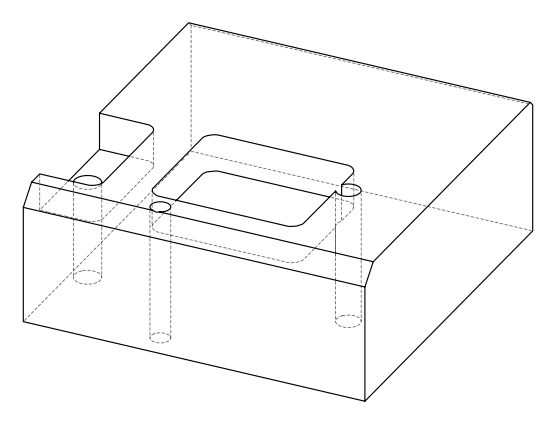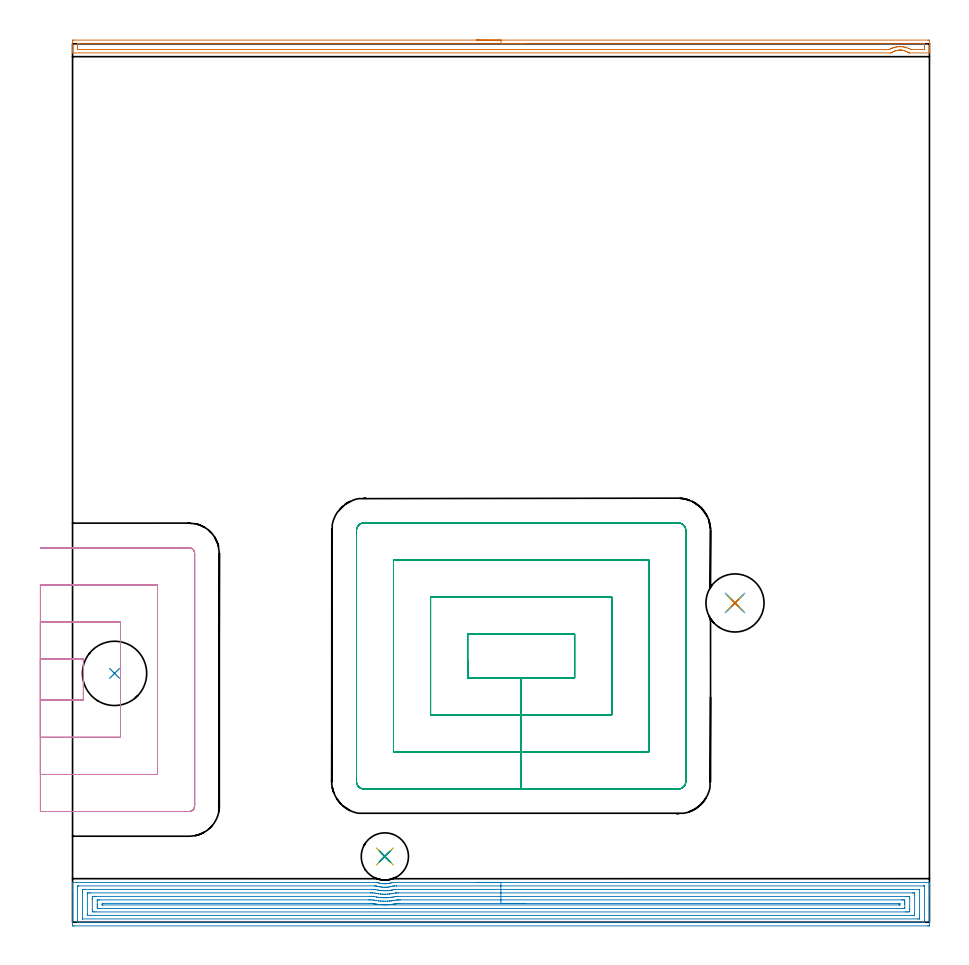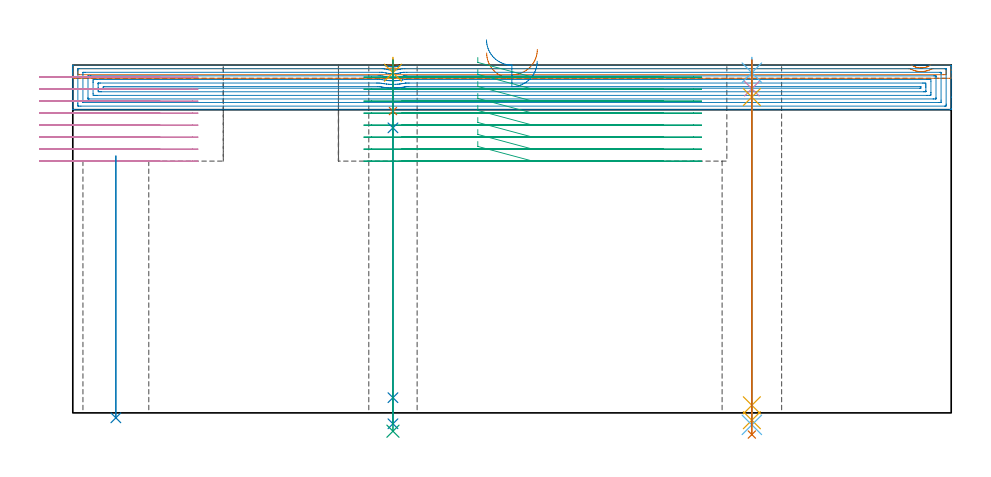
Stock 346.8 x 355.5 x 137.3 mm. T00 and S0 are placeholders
(PLAN: 14 operations, 10 tool changes, 65.5 min)
(1 AREA_MILL | FG_CHAMFER_SURFACE | UGT0205_001 | 5.74 min | 4695 mm3)
(2 AREA_MILL_1 | FG_CHAMFER_SURFACE_1 | UGT0205_001 | 19.65 min | 53715 mm3)
(3 MILL_RECTANGULAR_POCKET | POCKET_RECTANGULAR_STRAIGHT | UGT0201_094 | Follow Part, ap 5, ae 75% | 20.98 min | 736436 mm3)
(4 MILL_SLOT | SLOT_PARTIAL_RECTANGULAR | UGT0201_094 | Follow Part, ap 5, ae 75% | 15.38 min | 282825 mm3)
(5 SPOT_DRILL | STEP1HOLE | NXT0321_9005460120000 | 0.05 min | 235 mm3)
(6 SPOT_DRILL_1 | STEP1HOLE_1 | NXT0321_9005460120000 | 0.05 min | 121 mm3)
(7 DRILL_BLIND_HOLE_INTO_CENTER | STEP1HOLE | NXT0301_092 | 0.08 min | 1737 mm3)
(8 GUN_DRILL_THROUGH_HOLE | STEP1HOLE | UGT0307_009 | 0.68 min | 13613 mm3)
(9 DRILL_TO_ENLARGE_THROUGH_HOLE | STEP1HOLE | UGT0301_258 | 0.59 min | 23780 mm3)
(10 DRILL_BLIND_HOLE_INTO_CENTER_1 | STEP1HOLE_1 | NXT0301_033 | 0.05 min | 174 mm3)
(11 GUN_DRILL_THROUGH_HOLE_1 | STEP1HOLE_1 | UGT0307_002 | 0.62 min | 3629 mm3)
(12 SPADE_DRILL_TO_ENLARGE_THROUGH_HOLE | STEP1HOLE_1 | UGT0306_005 | 0.58 min | 18632 mm3)
(13 DRILL_TO_ENLARGE_THROUGH_HOLE_1 | STEP1HOLE_1 | UGT0301_056 | 0.59 min | 36256 mm3)
(14 INDEXABLE_INSERT_DRILL_THROUGH_HOLE_FROM_SOLID | STEP1HOLE_2 | NXT0302_023 | 0.42 min | 52730 mm3)
(TOOL UGT0205_001 | Chamfer Mill 20 x 3 x 45 deg. | D20 FL50 Z2)
(TOOL UGT0201_094 | End mill 20 mm | D20 FL38 Z4)
(TOOL NXT0321_9005460120000 | NC Spot Drill, 142deg, 12mm, Carbide, Uncoated | D12 PA142 FL30 Z2)
(TOOL NXT0301_092 | Carbide Drill 12.1mm [860.1-1210-061A1-MM 2214] | D12.1 PA140 FL77 Z2)
(TOOL UGT0307_009 | Gun Drill 12 mm | D12 PA130 FL24 Z1)
(TOOL UGT0301_258 | Twist Drill 19.1 mm | D19.1 PA118 FL140 Z2)
(TOOL NXT0301_033 | Carbide Drill 6.2mm [860.1-0620-031A1-MM 2214] | D6.2 PA140 FL53 Z2)
(TOOL UGT0307_002 | Gun Drill 6 mm | D6 PA130 FL24 Z1)
(TOOL UGT0306_005 | Spade Drill 14.5mm | D14.5 PA132 FL10 Z2)
(TOOL UGT0301_056 | Twist Drill 23.5 mm | D23.5 PA118 FL155 Z2)
(TOOL NXT0302_023 | Index. Insert Drill 26mm [880-D2600L32-05] | D26 PA176 FL130 Z2)
(OP 1 AREA_MILL)
G17 G21 G94 G90
T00 M6
G54
G17 G0 G90 X163.4 Y357. S1061 M3
G43 Z147.3 H0
Z142.1
G94 G1 X163.438 Z141.229 F250.
X163.552 Z140.364
X163.741 Z139.512
X164.003 Z138.68
X164.337 Z137.874
X164.74 Z137.1
X165.208 Z136.364
X165.74 Z135.672
X166.329 Z135.029
X166.972 Z134.44
X167.664 Z133.909
X168.4 Z133.44
X169.174 Z133.037
X169.98 Z132.703
X170.812 Z132.441
X171.663 Z132.252
X172.528 Z132.138
X173.4 Z132.1
X346.187 Y356.999 Z132.101
X346.595 Y356.996 Z132.102
X346.79 Y356.991 Z132.105
X346.8 Y356.595 Z132.5
Y354.839 Z134.255
Y354.287 Z134.809
Y353.961 Z135.135
Y353.409 Z135.687
Y353.083 Z136.012
Y352.43 Z136.67
Y352.101 Z136.998
X346.798 Y351.949 Z137.144
X346.79 Y351.802 Z137.288
X346.634 Y351.8 Z137.3
X338.597
X338.517 Y351.805 Z137.29
X338.46 Y351.834 Z137.262
X338.267 Y351.96 Z137.137
X338.151 Y352.031 Z137.067
X338.062 Y352.085 Z137.013
X337.691 Y352.281 Z136.815
X337.312 Y352.464 Z136.636
X337.305 Y352.467 Z136.633
X337.169 Y352.519 Z136.58
X336.725 Y352.666 Z136.433
X336.365 Y352.762 Z136.334
X336.277 Y352.787 Z136.312
X336.262 Y352.79 Z136.309
X335.832 Y352.87 Z136.229
X335.472 Y352.911 Z136.18
X335.384 Y352.923 Z136.172
X335.297 Y352.93 Z136.167
X335.244 Y352.933 Z136.164
X335.166 Y352.936 Z136.156
X335.161 Y352.937
X335.095 Y352.94 Z136.157
X335.079 Y352.941 Z136.156
X334.827 Y352.946 Z136.151
X334.573 Y352.932 Z136.164
X334.492 Y352.929 Z136.17
X334.045 Y352.881 Z136.218
X333.686 Y352.816 Z136.279
X333.6 Y352.803 Z136.295
X333.591 Y352.801 Z136.298
X333.24 Y352.709 Z136.383
X333.151 Y352.687 Z136.405
X332.707 Y352.545 Z136.551
X332.612 Y352.51 Z136.588
X332.488 Y352.463 Z136.635
X332.218 Y352.337 Z136.762
X332.147 Y352.304 Z136.796
X331.815 Y352.127 Z136.97
X331.402 Y351.873 Z137.222
X331.283 Y351.804 Z137.29
X331.007 Y351.8 Z137.3
X0.166
X0.01 Y351.802 Z137.288
X0.002 Y351.949 Z137.144
X0. Y352.101 Z136.998
Y352.43 Z136.67
Y353.083 Z136.012
Y354.288 Z134.809
Y354.839 Z134.255
Y356.32 Z132.776
X0.003 Y356.595 Z132.5
X0.01 Y356.991 Z132.105
X0.205 Y356.996 Z132.102
X0.613 Y357. Z132.1
X173.4
Y355.586 Z133.514
X343.643 Y355.585 Z133.515
X344.402 Y355.581 Z133.519
X344.772 Y355.579 Z133.521
X344.791 Y355.222 Z133.878
X344.797 Y354.839 Z134.261
X344.799 Y354.448 Z134.652
X344.797 Y353.961 Z135.139
X344.791 Y353.578 Z135.522
X344.772 Y353.221 Z135.879
X344.402 Y353.216 Z135.884
X344.267 Y353.215 Z135.885
X339.803 Y353.214 Z135.886
X339.424 Y353.216 Z135.884
X339.329 Y353.219 Z135.881
X339.284 Y353.221 Z135.879
X339.234 Y353.241 Z135.859
X339.044 Y353.333 Z135.767
X338.538 Y353.58 Z135.52
X338.151 Y353.744 Z135.356
X337.517 Y353.961 Z135.139
X337.258 Y354.035 Z135.065
X337.155 Y354.062 Z135.038
X336.702 Y354.164 Z134.936
X336.365 Y354.226 Z134.874
X336.048 Y354.272 Z134.828
X335.472 Y354.333 Z134.767
X335.076 Y354.35 Z134.75
X334.579 Y354.345 Z134.755
X334.211 Y354.323 Z134.777
X333.686 Y354.266 Z134.834
X333.421 Y354.222 Z134.878
X333.132 Y354.171 Z134.929
X332.793 Y354.096 Z135.004
X332.683 Y354.069 Z135.031
X332.279 Y353.961 Z135.139
X331.992 Y353.871 Z135.229
X331.967 Y353.863 Z135.237
X331.937 Y353.852 Z135.248
X331.9 Y353.839 Z135.261
X331.353 Y353.62 Z135.48
X331.007 Y353.46 Z135.64
X330.747 Y353.339 Z135.761
X330.491 Y353.221 Z135.879
X330.114 Y353.216 Z135.884
X329.98 Y353.215 Z135.885
X2.265 Y353.214 Z135.886
X2.043 Y353.216 Z135.884
X2.016 Y353.218 Z135.882
X2.01 Y353.22 Z135.88
X2.006 Y353.227 Z135.873
X2.002 Y353.259 Z135.841
X2. Y353.961 Z135.139
Y354.352 Z134.748
X2.003 Y354.839 Z134.261
X2.009 Y355.222 Z133.878
X2.028 Y355.579 Z133.521
X2.398 Y355.584 Z133.516
X2.533 Y355.585 Z133.515
X173.4 Y355.586 Z133.514
X174.272 Z133.552
X175.136 Z133.666
X175.988 Z133.855
X176.82 Z134.117
X177.626 Z134.451
X178.4 Z134.854
X179.136 Z135.323
X179.828 Z135.854
X180.471 Z136.443
X181.06 Z137.086
X181.591 Z137.779
X182.06 Z138.514
X182.463 Z139.288
X182.797 Z140.094
X183.059 Z140.926
X183.248 Z141.778
X183.362 Z142.643
X183.4 Z143.514
G0 Z147.3
M5
M2
(OP 2 AREA_MILL_1)
G17 G21 G94 G90
T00 M6
G54
G17 G0 G90 X163.343 Y16.093 S1061 M3
G43 Z147.3 H0
Z147.293
G94 G1 X163.381 Z146.422 F250.
X163.495 Z145.557
X163.684 Z144.705
X163.946 Z143.873
X164.28 Z143.067
X164.683 Z142.293
X165.151 Z141.557
X165.682 Z140.865
X166.272 Z140.222
X166.915 Z139.633
X167.607 Z139.102
X168.343 Z138.633
X169.117 Z138.23
X169.923 Z137.896
X170.755 Z137.634
X171.606 Z137.445
X172.471 Z137.331
X173.343 Z137.293
X346.638
X346.727 Y16.089 Z137.283
X346.79 Y16.076 Z137.268
X346.8 Y15.851 Z137.048
Y15.775 Z136.975
Y15.438 Z136.638
Y14.783 Z135.978
Y13.575 Z134.772
Y13.022 Z134.217
Y3.477 Z124.674
Y-1.064 Z120.134
X346.797 Y-1.343 Z119.854
X346.79 Y-1.492 Z119.706
X346.639 Y-1.499 Z119.699
X346.187 Y-1.5 Z119.7
X0.613
X0.157 Y-1.495 Z119.703
X0.01 Y-1.492 Z119.706
X0. Y-1.34 Z119.857
Y12.419 Z133.614
Y13.022 Z134.217
Y13.575 Z134.772
Y13.903 Z135.099
Y14.456 Z135.652
Y14.783 Z135.978
Y15.438 Z136.637
Y15.776 Z136.975
X0.003 Y16.101 Z137.292
X0.166 Y16.1 Z137.3
X122.975 Z137.299
X123.205 Y16.084 Z137.278
X123.261 Y16.076 Z137.27
X123.267 Y16.074 Z137.269
X123.67 Y15.957 Z137.156
X123.868 Y15.902 Z137.096
X124.313 Y15.791 Z136.986
X124.76 Y15.701 Z136.897
X124.921 Y15.675 Z136.874
X124.999 Y15.664 Z136.862
X125.206 Y15.634 Z136.829
X125.627 Y15.592 Z136.786
X125.653 Y15.59 Z136.783
X126.21 Y15.553 Z136.753
X126.545 Y15.554
X126.838 Y15.57 Z136.761
X126.991 Y15.576 Z136.772
X127.437 Y15.613 Z136.812
X127.818 Y15.664 Z136.863
X127.884 Y15.672 Z136.872
X128.33 Y15.754 Z136.951
X128.683 Y15.836 Z137.034
X128.777 Y15.858 Z137.056
X129.222 Y15.982 Z137.18
X129.317 Y16.011 Z137.21
X129.556 Y16.085 Z137.283
X129.605 Y16.087 Z137.285
X129.866 Y16.094 Z137.293
X173.343 Y16.093
Y14.679 Z135.879
X344.402
X344.508 Y14.678 Z135.878
X344.765 Y14.673 Z135.873
X344.789 Y14.672 Z135.872
X344.794 Y14.653 Z135.853
X344.798 Y14.622 Z135.822
X344.799 Y14.591 Z135.791
X344.8 Y14.39 Z135.59
X344.799 Y0.697 Z121.897
X344.797 Y0.307 Z121.507
X344.789 Y-0.079 Z121.121
X344.402 Y-0.084 Z121.116
X344.302 Y-0.085 Z121.115
X3.193 Y-0.086 Z121.114
X2.398 Y-0.085 Z121.115
X2.298 Y-0.084 Z121.116
X2.039 Y-0.079 Z121.121
X2.01 Y0.006 Z121.206
X2.004 Y0.206 Z121.406
X2.001 Y0.697 Z121.897
X2. Y1.09 Z122.29
X2.001 Y13.903 Z135.103
X2.003 Y14.293 Z135.493
X2.011 Y14.679 Z135.879
X2.398 Y14.684 Z135.884
X2.498 Y14.685 Z135.885
X122.155
X122.551 Y14.681 Z135.881
X122.748 Y14.678 Z135.878
X122.948 Y14.631 Z135.831
X123.152 Y14.582 Z135.782
X123.841 Y14.42 Z135.62
X124.301 Y14.329 Z135.529
X124.734 Y14.264 Z135.464
X124.905 Y14.241 Z135.441
X125.484 Y14.184 Z135.384
X125.627 Y14.175 Z135.375
X126.273 Y14.146 Z135.346
X126.52
X127.141 Y14.171 Z135.371
X127.413 Y14.193 Z135.393
X127.954 Y14.249 Z135.449
X128.306 Y14.297 Z135.497
X128.724 Y14.371 Z135.571
X129.199 Y14.473 Z135.673
X129.452 Y14.533 Z135.733
X129.996 Y14.669 Z135.869
X130.091 Y14.674 Z135.874
X130.2 Y14.677 Z135.877
X130.984 Y14.679 Z135.879
X131.09
X173.343
Y13.265 Z134.465
X342.37 Y13.264 Z134.464
X342.616 Y13.263 Z134.463
X342.697 Y13.261 Z134.461
X342.761 Y13.258 Z134.458
X342.79 Y13.251 Z134.451
X342.793 Y13.204 Z134.404
X342.797 Y13.022 Z134.222
X342.8 Y12.841 Z134.041
Y2.276 Z123.476
X342.798 Y1.578 Z122.778
X342.796 Y1.4 Z122.6
X342.791 Y1.341 Z122.541
X342.741 Y1.335 Z122.535
X342.616 Y1.333 Z122.533
X341.975 Y1.329 Z122.529
X4.1
X4.033 Y1.33 Z122.53
X4.013 Y1.332 Z122.532
X4.009 Y1.334 Z122.534
X4.006 Y1.344 Z122.544
X4.002 Y1.396 Z122.596
X4. Y1.578 Z122.778
Y1.759 Z122.959
Y12.324 Z133.524
X4.002 Y13.022 Z134.222
X4.004 Y13.2 Z134.4
X4.009 Y13.259 Z134.459
X4.059 Y13.264 Z134.464
X4.184 Y13.267 Z134.467
X4.825 Y13.271 Z134.471
X121.162
X121.804 Y13.27 Z134.47
X122.055 Y13.268 Z134.468
X122.374 Y13.264 Z134.464
X123.455 Y13.022 Z134.222
X123.841 Y12.95 Z134.15
X123.929 Y12.935 Z134.135
X124.734 Y12.83 Z134.03
X124.951 Y12.809 Z134.009
X125.627 Y12.759 Z133.959
X125.908 Y12.746 Z133.946
X126.52 Y12.732 Z133.932
X126.805 Y12.741 Z133.941
X127.413 Y12.769 Z133.969
X127.65 Y12.788 Z133.988
X128.306 Y12.857 Z134.057
X128.454 Y12.877 Z134.077
X129.199 Y12.991 Z134.191
X129.225 Y12.996 Z134.196
X129.359 Y13.022 Z134.222
X129.957 Y13.155 Z134.355
X130.417 Y13.258 Z134.458
X130.741 Y13.262 Z134.462
X131.877 Y13.265 Z134.465
X173.343
Y11.851 Z133.051
X339.937 Y11.85 Z133.05
X340.234 Y11.849 Z133.049
X340.669 Y11.845 Z133.045
X340.763 Y11.843 Z133.043
X340.79 Y11.834 Z133.034
X340.793 Y11.789 Z132.989
X340.796 Y11.689 Z132.889
X340.8 Y11.291 Z132.491
Y3.338 Z124.538
X340.796 Y2.913 Z124.113
X340.793 Y2.807 Z124.007
X340.79 Y2.759 Z123.959
X340.741 Y2.75 Z123.95
X340.537 Y2.747 Z123.947
X339.937 Y2.743 Z123.943
X339.648
X6.574
X6.129 Y2.745 Z123.945
X6.03 Y2.748 Z123.948
X6.015 Y2.749 Z123.949
X6.01 Y2.762 Z123.962
X6.005 Y2.811 Z124.011
X6.002 Y2.91 Z124.11
X6. Y3.309 Z124.509
Y11.262 Z132.462
X6.004 Y11.687 Z132.887
X6.007 Y11.793 Z132.993
X6.01 Y11.841 Z133.041
X6.059 Y11.85 Z133.05
X6.263 Y11.853 Z133.053
X6.863 Y11.857 Z133.057
X7.152
X120.558
X121.162 Y11.856 Z133.056
X121.454 Y11.854 Z133.054
X122.055 Y11.848 Z133.048
X122.436 Y11.767 Z132.967
X122.948 Y11.66 Z132.86
X123.547 Y11.551 Z132.751
X123.841 Y11.511 Z132.711
X124.577 Y11.416 Z132.616
X124.734 Y11.401 Z132.601
X125.546 Y11.341 Z132.541
X125.627 Y11.337 Z132.537
X126.467 Y11.314 Z132.514
X126.52
X127.329 Y11.344 Z132.544
X127.413 Y11.349 Z132.549
X128.155 Y11.41 Z132.61
X128.306 Y11.426 Z132.626
X128.95 Y11.506 Z132.706
X129.199 Y11.545 Z132.745
X129.717 Y11.631 Z132.831
X130.695 Y11.831 Z133.031
X130.762 Y11.844 Z133.044
X130.835 Y11.846 Z133.046
X130.984 Y11.849 Z133.049
X131.28 Y11.85 Z133.05
X131.877 Y11.851 Z133.051
X173.343
Y10.436 Z131.636
X337.258
X338.098 Y10.433 Z131.633
X338.151 Y10.431 Z131.631
X338.79 Y10.381 Z131.581
X338.798 Y9.743 Z130.943
X338.8 Y5.34 Z126.54
X338.799 Y5.099 Z126.299
X338.796 Y4.463 Z125.663
X338.79 Y4.219 Z125.419
X338.207 Y4.163 Z125.363
X338.151 Y4.161 Z125.361
X337.32 Y4.157 Z125.357
X337.258
X9.542
X8.708 Y4.16 Z125.36
X8.649 Y4.164 Z125.364
X8.01 Y4.219 Z125.419
X8.001 Y4.857 Z126.057
X8. Y9.26 Z130.46
X8.001 Y9.501 Z130.701
X8.004 Y10.137 Z131.337
X8.01 Y10.381 Z131.581
X8.593 Y10.437 Z131.637
X8.649 Y10.439 Z131.639
X9.48 Y10.443 Z131.643
X9.542
X120.269 Y10.442 Z131.642
X121.103 Y10.44 Z131.64
X121.162 Y10.437 Z131.637
X121.989 Y10.381 Z131.581
X122.072 Y10.365 Z131.565
X122.948 Y10.2 Z131.4
X123.17 Y10.162 Z131.362
X123.841 Y10.073 Z131.273
X124.199 Y10.029 Z131.229
X124.734 Y9.981 Z131.181
X125.171 Y9.95 Z131.15
X125.627 Y9.926 Z131.126
X126.103 Y9.912 Z131.112
X126.52 Y9.904 Z131.104
X126.989 Y9.918 Z131.118
X127.413 Y9.935 Z131.135
X127.837 Y9.963 Z131.163
X128.306 Y10. Z131.2
X128.657 Y10.035 Z131.235
X129.199 Y10.102 Z131.302
X129.447 Y10.136 Z131.336
X130.091 Y10.238 Z131.438
X130.214 Y10.26 Z131.46
X130.984 Y10.415 Z131.615
X131.09 Y10.429 Z131.629
X131.194 Y10.432 Z131.632
X131.403 Y10.435 Z131.635
X131.822 Y10.436 Z131.636
X173.343
Y9.022 Z130.222
X335.472
X335.959 Y9.021 Z130.221
X336.365 Y9.019 Z130.219
X336.763 Y9.015 Z130.215
X336.79 Y8.621 Z129.821
X336.797 Y8.194 Z129.394
X336.799 Y7.74 Z128.94
X336.8 Y7.311 Z128.511
Y5.979 Z127.179
X336.799 Y5.765 Z126.965
X336.797 Y5.658 Z126.858
X336.794 Y5.605 Z126.805
X336.791 Y5.582 Z126.782
X336.773 Y5.577 Z126.777
X336.365 Y5.574 Z126.774
X335.886 Y5.572 Z126.772
X11.328 Y5.571 Z126.771
X10.848 Y5.572 Z126.772
X10.435 Y5.575 Z126.775
X10.03 Y5.578 Z126.778
X10.01 Y5.979 Z127.179
X10.002 Y6.406 Z127.606
X10.001 Y6.86 Z128.06
X10. Y7.289 Z128.489
Y8.621 Z129.821
X10.001 Y8.835 Z130.035
X10.003 Y8.942 Z130.142
X10.006 Y8.995 Z130.195
X10.009 Y9.018 Z130.218
X10.027 Y9.023 Z130.223
X10.435 Y9.026 Z130.226
X10.914 Y9.028 Z130.228
X119.856
X120.269 Y9.026 Z130.226
X120.755 Y9.022 Z130.222
X121.162 Y9.014 Z130.214
X121.709 Y8.962 Z130.162
X122.055 Y8.901 Z130.101
X122.795 Y8.771 Z129.971
X122.948 Y8.749 Z129.949
X123.829 Y8.632 Z129.832
X123.927 Y8.621 Z129.821
X124.734 Y8.555 Z129.755
X124.806 Y8.55 Z129.75
X125.627 Y8.508 Z129.708
X125.746 Y8.503 Z129.703
X126.52 Y8.49 Z129.69
X126.652
X127.413 Y8.514 Z129.714
X127.516 Y8.519 Z129.719
X128.306 Y8.571 Z129.771
X128.352 Y8.575 Z129.775
X128.861 Y8.621 Z129.821
X129.163 Y8.655 Z129.855
X129.199 Y8.66 Z129.86
X129.946 Y8.764 Z129.964
X130.091 Y8.786 Z129.986
X130.71 Y8.891 Z130.091
X131.243 Y8.991 Z130.191
X131.354 Y9.011 Z130.211
X131.477 Y9.015 Z130.215
X131.877 Y9.02 Z130.22
X132.363 Y9.022 Z130.222
X132.77
X173.343
Y7.608 Z128.808
X334.579
X334.715 Y7.606 Z128.806
X334.767 Y7.603 Z128.803
X334.787 Y7.601 Z128.801
X334.792 Y7.592 Z128.792
X334.796 Y7.575 Z128.775
X334.799 Y7.523 Z128.723
Y7.188 Z128.388
X334.796 Y7.08 Z128.28
X334.791 Y7.009 Z128.209
X334.788 Y6.991 Z128.191
X334.776 Y6.99 Z128.19
X334.738 Y6.988 Z128.188
X334.579 Y6.986 Z128.186
X334.452 Y6.985 Z128.185
X12.221 Y6.986 Z128.186
X12.092 Y6.987 Z128.187
X12.035 Y6.99 Z128.19
X12.012 Y6.992 Z128.192
X12.007 Y7.003 Z128.203
X12.004 Y7.02 Z128.22
X12.001 Y7.077 Z128.277
X12.002 Y7.153 Z128.353
X12.016 Y7.608 Z128.808
X12.19 Y7.613 Z128.813
X12.221 Y7.614 Z128.814
X120.269 Y7.613 Z128.813
X120.399 Y7.612 Z128.812
X121.026 Y7.6 Z128.8
X121.162 Y7.587 Z128.787
X121.338 Y7.567 Z128.767
X121.817 Y7.484 Z128.684
X122.055 Y7.443 Z128.643
X122.417 Y7.383 Z128.583
X122.715 Y7.34 Z128.54
X122.948 Y7.309 Z128.509
X123.449 Y7.246 Z128.446
X123.628 Y7.227 Z128.427
X123.841 Y7.206 Z128.406
X124.434 Y7.155 Z128.355
X124.545 Y7.147 Z128.347
X124.734 Y7.136 Z128.336
X125.384 Y7.099 Z128.299
X125.456 Y7.096 Z128.296
X125.627 Y7.091 Z128.291
X126.303 Y7.073 Z128.273
X126.358
X126.52 Y7.075 Z128.275
X127.18 Y7.089 Z128.289
X127.247 Y7.091 Z128.291
X127.413 Y7.099 Z128.299
X128.03 Y7.132 Z128.332
X128.128 Y7.138 Z128.338
X128.306 Y7.151 Z128.351
X128.857 Y7.196 Z128.396
X129.007 Y7.21 Z128.41
X129.199 Y7.231 Z128.431
X129.66 Y7.285 Z128.485
X129.895 Y7.315 Z128.515
X130.091 Y7.342 Z128.542
X130.443 Y7.394 Z128.594
X130.809 Y7.45 Z128.65
X130.984 Y7.479 Z128.679
X131.209 Y7.518 Z128.718
X131.45 Y7.561 Z128.761
X131.605 Y7.588 Z128.788
X131.771 Y7.601 Z128.801
X131.877 Y7.605 Z128.805
X132.013 Y7.607 Z128.807
X132.638 Y7.608 Z128.808
X173.343
X174.214 Z128.846
X175.079 Z128.96
X175.931 Z129.149
X176.763 Z129.411
X177.569 Z129.745
X178.343 Z130.148
X179.079 Z130.616
X179.771 Z131.147
X180.414 Z131.737
X181.003 Z132.38
X181.534 Z133.072
X182.003 Z133.808
X182.406 Z134.582
X182.74 Z135.388
X183.002 Z136.22
X183.191 Z137.071
X183.305 Z137.936
X183.343 Z138.808
G0 Z147.3
M5
M2
(OP 3 MILL_RECTANGULAR_POCKET)
G17 G21 G94 G90
T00 M6
G54
G17 G0 G90 X159.9 Y106.127 S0 M3
G43 Z147.3 H0
Z140.3
G94 G1 Y98.9 Z138.364 F250.
X181.55 Z132.562
X203.2 F500.
Y116.6
X159.9
Y98.9
X181.55
Y83.9
X218.2
Y131.6
X144.9
Y83.9
X181.55
Y68.9
X233.2
Y122.873
Y146.6
X129.9
Y68.9
X181.55
Y53.9
X245.1
G3 X248.2 Y57. R3.1
G1 Y158.5
G3 X245.1 Y161.6 R3.1
G1 X118.
G3 X114.9 Y158.5 R3.1
G1 Y57.
G3 X118. Y53.9 R3.1
G1 X181.55
X182.55
G0 X159.9 Y106.127 Z135.562
G1 Y98.9 Z133.626 F250.
X181.55 Z127.825
X203.2 F500.
Y116.6
X159.9
Y98.9
X181.55
Y83.9
X218.2
Y131.6
X144.9
Y83.9
X181.55
Y68.9
X233.2
Y122.873
Y146.6
X129.9
Y68.9
X181.55
Y53.9
X245.1
G3 X248.2 Y57. R3.1
G1 Y158.5
G3 X245.1 Y161.6 R3.1
G1 X118.
G3 X114.9 Y158.5 R3.1
G1 Y57.
G3 X118. Y53.9 R3.1
G1 X181.55
X182.55
G0 X159.9 Y106.127 Z130.825
G1 Y98.9 Z128.889 F250.
X181.55 Z123.087
X203.2 F500.
Y116.6
X159.9
Y98.9
X181.55
Y83.9
X218.2
Y131.6
X144.9
Y83.9
X181.55
Y68.9
X233.2
Y122.873
Y146.6
X129.9
Y68.9
X181.55
Y53.9
X245.1
G3 X248.2 Y57. R3.1
G1 Y158.5
G3 X245.1 Y161.6 R3.1
G1 X118.
G3 X114.9 Y158.5 R3.1
G1 Y57.
G3 X118. Y53.9 R3.1
G1 X181.55
X182.55
G0 X159.9 Y106.127 Z126.087
G1 Y98.9 Z124.151 F250.
X181.55 Z118.35
X203.2 F500.
Y116.6
X159.9
Y98.9
X181.55
Y83.9
X218.2
Y131.6
X144.9
Y83.9
X181.55
Y68.9
X233.2
Y146.6
X129.9
Y68.9
X181.55
Y53.9
X245.1
G3 X248.2 Y57. R3.1
G1 Y158.5
G3 X245.1 Y161.6 R3.1
G1 X118.
G3 X114.9 Y158.5 R3.1
G1 Y57.
G3 X118. Y53.9 R3.1
G1 X181.55
X182.55
G0 X159.9 Y106.127 Z121.35
G1 Y98.9 Z119.414 F250.
X181.55 Z113.612
X203.2 F500.
Y116.6
X159.9
Y98.9
X181.55
Y83.9
X218.2
Y131.6
X144.9
Y83.9
X181.55
Y68.9
X233.2
Y146.6
X129.9
Y68.9
X181.55
Y53.9
X245.1
G3 X248.2 Y57. R3.1
G1 Y158.5
G3 X245.1 Y161.6 R3.1
G1 X118.
G3 X114.9 Y158.5 R3.1
G1 Y57.
G3 X118. Y53.9 R3.1
G1 X181.55
X182.55
G0 X159.9 Y106.127 Z116.612
G1 Y98.9 Z114.676 F250.
X181.55 Z108.875
X203.2 F500.
Y116.6
X159.9
Y98.9
X181.55
Y83.9
X218.2
Y131.6
X144.9
Y83.9
X181.55
Y68.9
X233.2
Y146.6
X129.9
Y68.9
X181.55
Y53.9
X245.1
G3 X248.2 Y57. R3.1
G1 Y158.5
G3 X245.1 Y161.6 R3.1
G1 X118.
G3 X114.9 Y158.5 R3.1
G1 Y57.
G3 X118. Y53.9 R3.1
G1 X181.55
X182.55
G0 X159.9 Y106.127 Z111.875
G1 Y98.9 Z109.939 F250.
X181.55 Z104.137
X203.2 F500.
Y116.6
X159.9
Y98.9
X181.55
Y83.9
X218.2
Y131.6
X144.9
Y83.9
X181.55
Y68.9
X233.2
Y146.6
X129.9
Y68.9
X181.55
Y53.9
X245.1
G3 X248.2 Y57. R3.1
G1 Y158.5
G3 X245.1 Y161.6 R3.1
G1 X118.
G3 X114.9 Y158.5 R3.1
G1 Y57.
G3 X118. Y53.9 R3.1
G1 X181.55
X182.55
G0 X159.9 Y106.127 Z107.137
G1 Y98.9 Z105.201 F250.
X181.55 Z99.4
X203.2 F500.
Y116.6
X159.9
Y98.9
X181.55
Y83.9
X218.2
Y131.6
X144.9
Y83.9
X181.55
Y68.9
X233.2
Y146.6
X129.9
Y68.9
X181.55
Y53.9
X245.1
G3 X248.2 Y57. R3.1
G1 Y158.5
G3 X245.1 Y161.6 R3.1
G1 X118.
G3 X114.9 Y158.5 R3.1
G1 Y57.
G3 X118. Y53.9 R3.1
G1 X181.55
X182.55
G0 Z147.3
M5
M2
(OP 4 MILL_SLOT)
G17 G21 G94 G90
T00 M6
G54
G17 G0 G90 X-13. Y89.8 S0 M3
G43 Z147.3 H0
Z132.562
G94 G1 X-10. F250.
X4.4 F500.
Y106.5
X-10.
X-13. F250.
Y74.8
X-10.
X19.4 F500.
Y121.5
X-10.
X-13. F250.
Y59.8
X-10.
X34.4 F500.
Y136.5
X-10.
X-13. F250.
Y44.8
X-10.
X47.2 F500.
G3 X49.4 Y47. R2.2
G1 Y149.3
G3 X47.2 Y151.5 R2.2
G1 X-10.
X-13. F250.
G0 Y89.8 Z127.825
G1 X-10.
X4.4 F500.
Y106.5
X-10.
X-13. F250.
Y74.8
X-10.
X19.4 F500.
Y121.5
X-10.
X-13. F250.
Y59.8
X-10.
X34.4 F500.
Y136.5
X-10.
X-13. F250.
Y44.8
X-10.
X47.2 F500.
G3 X49.4 Y47. R2.2
G1 Y149.3
G3 X47.2 Y151.5 R2.2
G1 X-10.
X-13. F250.
G0 Y89.8 Z123.087
G1 X-10.
X4.4 F500.
Y106.5
X-10.
X-13. F250.
Y74.8
X-10.
X19.4 F500.
Y121.5
X-10.
X-13. F250.
Y59.8
X-10.
X34.4 F500.
Y136.5
X-10.
X-13. F250.
Y44.8
X-10.
X47.2 F500.
G3 X49.4 Y47. R2.2
G1 Y149.3
G3 X47.2 Y151.5 R2.2
G1 X-10.
X-13. F250.
G0 Y89.8 Z118.35
G1 X-10.
X4.4 F500.
Y106.5
X-10.
X-13. F250.
Y74.8
X-10.
X19.4 F500.
Y121.5
X-10.
X-13. F250.
Y59.8
X-10.
X34.4 F500.
Y136.5
X-10.
X-13. F250.
Y44.8
X-10.
X47.2 F500.
G3 X49.4 Y47. R2.2
G1 Y149.3
G3 X47.2 Y151.5 R2.2
G1 X-10.
X-13. F250.
G0 Y89.8 Z113.612
G1 X-10.
X4.4 F500.
Y106.5
X-10.
X-13. F250.
Y74.8
X-10.
X19.4 F500.
Y121.5
X-10.
X-13. F250.
Y59.8
X-10.
X34.4 F500.
Y136.5
X-10.
X-13. F250.
Y44.8
X-10.
X47.2 F500.
G3 X49.4 Y47. R2.2
G1 Y149.3
G3 X47.2 Y151.5 R2.2
G1 X-10.
X-13. F250.
G0 Y89.8 Z108.875
G1 X-10.
X4.4 F500.
Y106.5
X-10.
X-13. F250.
Y74.8
X-10.
X19.4 F500.
Y121.5
X-10.
X-13. F250.
Y59.8
X-10.
X34.4 F500.
Y136.5
X-10.
X-13. F250.
Y44.8
X-10.
X47.2 F500.
G3 X49.4 Y47. R2.2
G1 Y149.3
G3 X47.2 Y151.5 R2.2
G1 X-10.
X-13. F250.
G0 Y89.8 Z104.137
G1 X-10.
X4.4 F500.
Y106.5
X-10.
X-13. F250.
Y74.8
X-10.
X19.4 F500.
Y121.5
X-10.
X-13. F250.
Y59.8
X-10.
X34.4 F500.
Y136.5
X-10.
X-13. F250.
Y44.8
X-10.
X47.2 F500.
G3 X49.4 Y47. R2.2
G1 Y149.3
G3 X47.2 Y151.5 R2.2
G1 X-10.
X-13. F250.
G0 Y89.8 Z99.4
G1 X-10.
X4.4 F500.
Y106.5
X-10.
X-13. F250.
Y74.8
X-10.
X19.4 F500.
Y121.5
X-10.
X-13. F250.
Y59.8
X-10.
X34.4 F500.
Y136.5
X-10.
X-13. F250.
Y44.8
X-10.
X47.2 F500.
G3 X49.4 Y47. R2.2
G1 Y149.3
G3 X47.2 Y151.5 R2.2
G1 X-10.
X-13. F250.
G0 Z147.3
M5
M2
(OP 5 SPOT_DRILL)
G17 G21 G94 G90
T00 M6
G54
G17 G0 G90 X126.4 Y26.6 S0 M3
G43 Z147.3 H0
G94 G81 G98 Z134.3 F250. R140.3
G80
M5
M2
(OP 6 SPOT_DRILL_1)
G17 G21 G94 G90
T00 M6
G54
G17 G0 G90 X268.1 Y129.2 S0 M3
G43 Z147.3 H0
G94 G81 G98 Z134.3 F250. R140.3
G80
M5
M2
(OP 7 DRILL_BLIND_HOLE_INTO_CENTER)
G17 G21 G94 G90
T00 M6
G54
G17 G0 G90 X126.4 Y26.6 S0 M3
G43 Z147.3 H1
G94 G81 G98 Z119.15 F250. R139.3
G80
M5
M2
(OP 8 GUN_DRILL_THROUGH_HOLE)
G17 G21 G94 G90
T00 M6
G54
G17 G0 G90 X126.4 Y26.6 M8
G43 Z147.3 H0
Z133.51
S716 M3
G94 G1 Z112.536 F125. M26
G4 X.084
Z6. F250.
G4 X.084
Z-4.298 F125.
G4 X.084
M5
M9
G0 Z133.51
Z147.3
M2
(OP 9 DRILL_TO_ENLARGE_THROUGH_HOLE)
G17 G21 G94 G90
T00 M6
G54
G17 G0 G90 X126.4 Y26.6 S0 M3
G43 Z147.3 H0
G94 G73 G98 Z-7.238 F250. Q18.067 R139.3
G80
M5
M2
(OP 10 DRILL_BLIND_HOLE_INTO_CENTER_1)
G17 G21 G94 G90
T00 M6
G54
G17 G0 G90 X268.1 Y129.2 S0 M3
G43 Z147.3 H1
G94 G81 G98 Z128. F250. R139.3
G80
M5
M2
(OP 11 GUN_DRILL_THROUGH_HOLE_1)
G17 G21 G94 G90
T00 M6
G54
G17 G0 G90 X268.1 Y129.2 M8
G43 Z147.3 H0
Z134.732
S716 M3
G94 G1 Z124.693 F125. M26
G4 X.084
Z3. F250.
G4 X.084
Z-2.899 F125.
G4 X.084
M5
M9
G0 Z134.732
Z147.3
M2
(OP 12 SPADE_DRILL_TO_ENLARGE_THROUGH_HOLE)
G17 G21 G94 G90
T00 M6
G54
G17 G0 G90 X268.1 Y129.2 S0 M3
G43 Z147.3 H0
G94 G73 G98 Z-4.728 F250. Q14.203 R139.3
G80
M5
M2
(OP 13 DRILL_TO_ENLARGE_THROUGH_HOLE_1)
G17 G21 G94 G90
T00 M6
G54
G17 G0 G90 X268.1 Y129.2 S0 M3
G43 Z147.3 H0
G94 G73 G98 Z-8.56 F250. Q20.837 R139.3
G80
M5
M2
(OP 14 INDEXABLE_INSERT_DRILL_THROUGH_HOLE_FROM_SOLID)
G17 G21 G94 G90
T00 M6
G54
G17 G0 G90 X17. Y100.7 S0 M3
G43 Z147.3 H1
G94 G81 G98 Z-1.954 F250. R101.4
G80
M5
M2
